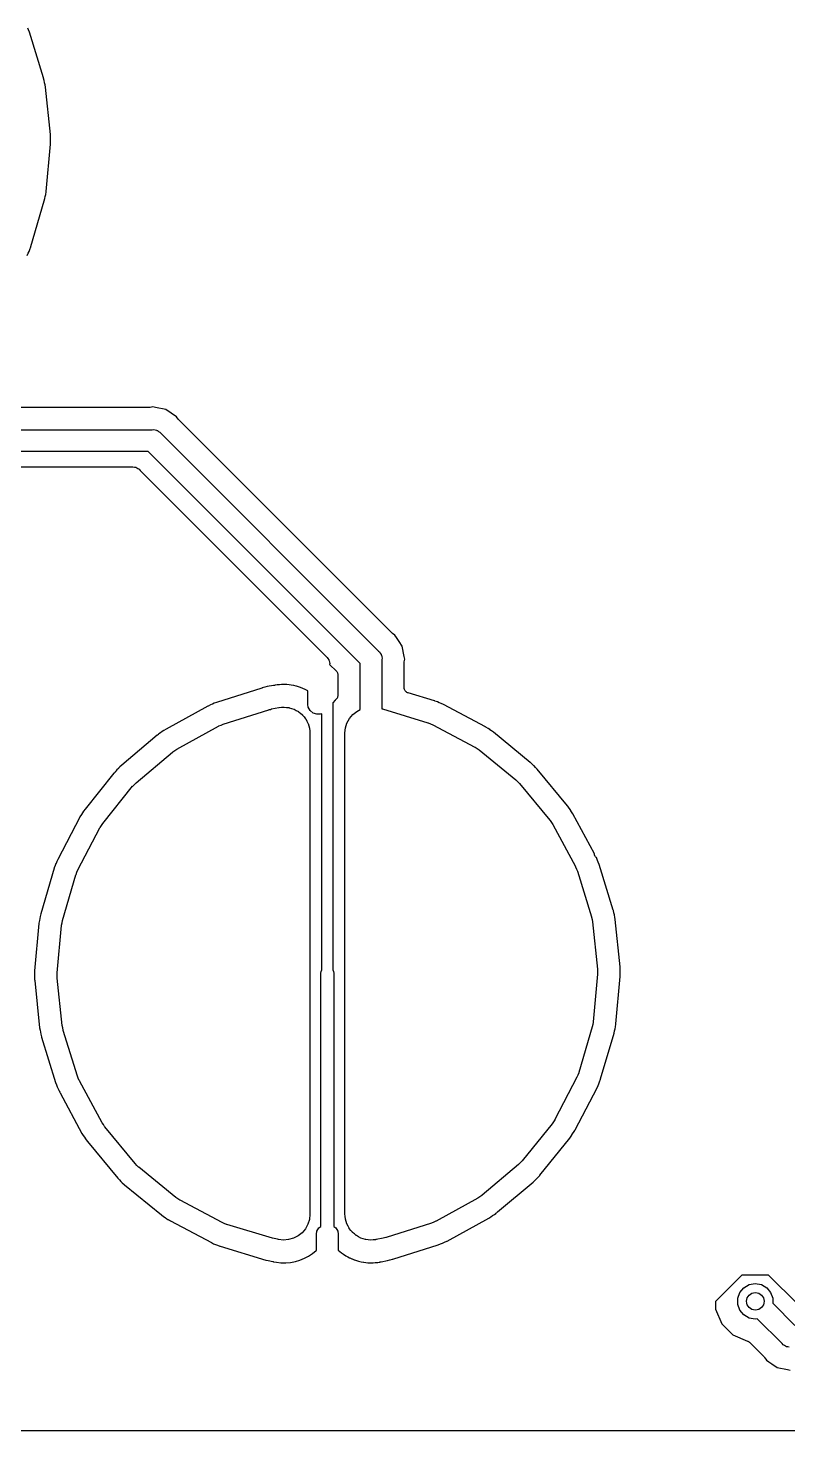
# Model space of a CAD drawing. Extents: x 40 to 174, y -137 to -40.
# Drawn here: x 67.44 to 84.85, y -136.67 to -104.56 of the extents above; entities that cross this region are included whole.
import ezdxf

# ---------------------------------------------------------------- set-up
doc = ezdxf.new("R2010")
doc.units = 0
doc.header["$MEASUREMENT"] = 0
doc.layers.add('BLACK', color=7, linetype='CONTINUOUS')

msp = doc.modelspace()

# ---------------------------------------------------------------- linework, layer by layer
at = {"layer": 'BLACK', "linetype": 'CONTINUOUS'}
for p, q in [((67.4549, -104.601), (67.4368, -104.558)), ((67.4744, -104.655), (67.4549, -104.601)), ((67.7961, -105.694), (67.4744, -104.655)), ((67.7973, -105.698), (67.7961, -105.694)), ((67.7987, -105.702), (67.7973, -105.698)), ((67.8133, -105.762), (67.7987, -105.702)), ((67.822, -105.807), (67.8133, -105.762)), ((67.8224, -105.808), (67.822, -105.807)), ((67.8224, -105.809), (67.8224, -105.808)), ((67.8318, -105.855), (67.8224, -105.809)), ((67.8405, -105.911), (67.8318, -105.855)), ((67.9543, -106.993), (67.8405, -105.911)), ((67.8571, -108.298), (67.9556, -107.215)), ((67.9547, -106.997), (67.9543, -106.993)), ((67.9552, -107.002), (67.9547, -106.997)), ((67.958, -107.063), (67.9552, -107.002)), ((67.9556, -107.215), (67.958, -107.158)), ((67.9576, -107.11), (67.958, -107.063)), ((67.9576, -107.111), (67.9578, -107.11)), ((67.9578, -107.11), (67.9576, -107.11)), ((67.958, -107.158), (67.9576, -107.111)), ((67.5082, -109.56), (67.8152, -108.516)), ((67.8152, -108.516), (67.8287, -108.461)), ((67.8287, -108.461), (67.8374, -108.415)), ((67.8374, -108.415), (67.8377, -108.414)), ((67.8377, -108.414), (67.8378, -108.413)), ((67.8378, -108.413), (67.8471, -108.368)), ((67.8471, -108.368), (67.8563, -108.307)), ((67.8563, -108.307), (67.8567, -108.302)), ((67.8567, -108.302), (67.8571, -108.298)), ((67.4248, -109.765), (67.4488, -109.714)), ((67.4488, -109.714), (67.4663, -109.67)), ((67.4663, -109.67), (67.4667, -109.67)), ((67.4667, -109.67), (67.4669, -109.669)), ((67.4669, -109.669), (67.485, -109.626)), ((67.485, -109.626), (67.5057, -109.568)), ((67.5057, -109.568), (67.5071, -109.564)), ((67.5071, -109.564), (67.5082, -109.56)), ((70.2128, -113.242), (64.5375, -113.242)), ((70.2251, -113.24), (70.2128, -113.242)), ((70.2376, -113.24), (70.2251, -113.24)), ((70.3, -113.227), (70.2376, -113.24)), ((70.3624, -113.24), (70.3, -113.227)), ((70.5958, -113.286), (70.3624, -113.24)), ((70.3624, -113.24), (70.3624, -113.24)), ((70.8465, -113.454), (70.5958, -113.286)), ((70.8818, -113.506), (70.8465, -113.454)), ((70.8905, -113.515), (70.8818, -113.506)), ((70.8976, -113.526), (70.8905, -113.515)), ((75.7744, -118.402), (70.8976, -113.526)), ((63.004, -113.75), (70.2891, -113.75)), ((70.2891, -113.75), (70.3221, -113.747)), ((70.3221, -113.747), (70.3542, -113.756)), ((70.3542, -113.756), (70.3868, -113.761)), ((70.3868, -113.761), (70.3965, -113.767)), ((70.3965, -113.767), (70.4073, -113.77)), ((70.4073, -113.77), (70.4344, -113.789)), ((70.4344, -113.789), (70.4632, -113.806)), ((70.4632, -113.806), (70.4845, -113.831)), ((70.4845, -113.831), (75.4691, -118.816)), ((70.1964, -114.25), (62.9113, -114.25)), ((75.05, -119.104), (70.1964, -114.25)), ((62.434, -114.6), (69.8141, -114.6)), ((69.8141, -114.6), (69.8471, -114.597)), ((69.8471, -114.597), (69.8792, -114.606)), ((69.8792, -114.606), (69.9118, -114.611)), ((69.9118, -114.611), (69.9215, -114.617)), ((69.9215, -114.617), (69.9323, -114.62)), ((69.9323, -114.62), (69.9594, -114.639)), ((69.9594, -114.639), (69.9882, -114.656)), ((69.9882, -114.656), (70.0095, -114.681)), ((70.0095, -114.681), (74.2691, -118.941)), ((75.7846, -118.41), (75.7744, -118.402)), ((75.7936, -118.418), (75.7846, -118.41)), ((75.8465, -118.454), (75.7936, -118.418)), ((75.8818, -118.506), (75.8465, -118.454)), ((75.9449, -118.601), (75.8818, -118.506)), ((76.014, -118.704), (75.9449, -118.601)), ((75.9449, -118.601), (75.9449, -118.601)), ((76.0604, -118.938), (76.014, -118.704)), ((74.2691, -118.941), (74.2945, -118.962)), ((74.2945, -118.962), (74.311, -118.991)), ((74.311, -118.991), (74.3301, -119.018)), ((74.3301, -119.018), (74.333, -119.029)), ((74.333, -119.029), (74.3385, -119.038)), ((74.3385, -119.038), (74.3443, -119.071)), ((74.3443, -119.071), (74.3529, -119.103)), ((74.3529, -119.103), (74.3511, -119.123)), ((74.3511, -119.123), (74.5048, -119.277)), ((75.05, -120.157), (75.05, -119.104)), ((75.4691, -118.816), (75.4945, -118.837)), ((75.4945, -118.837), (75.511, -118.866)), ((75.511, -118.866), (75.5301, -118.893)), ((75.5301, -118.893), (75.533, -118.904)), ((75.533, -118.904), (75.5385, -118.913)), ((75.5385, -118.913), (75.5443, -118.946)), ((75.5443, -118.946), (75.5529, -118.978)), ((75.5529, -118.978), (75.55, -119.011)), ((75.55, -119.011), (75.55, -120.14)), ((76.058, -119.087), (76.0602, -119.075)), ((76.058, -119.655), (76.058, -119.087)), ((76.0602, -119.075), (76.0604, -119.062)), ((76.0728, -119), (76.0604, -118.938)), ((76.0604, -118.938), (76.0604, -118.938)), ((76.0604, -119.062), (76.0728, -119)), ((74.5048, -119.277), (74.508, -119.281)), ((74.508, -119.281), (74.5123, -119.285)), ((74.5123, -119.285), (74.5206, -119.299)), ((74.5206, -119.299), (74.5301, -119.313)), ((74.5301, -119.313), (74.5315, -119.318)), ((74.5315, -119.318), (74.5343, -119.323)), ((74.5343, -119.323), (74.5372, -119.339)), ((74.5372, -119.339), (74.5415, -119.356)), ((74.5415, -119.356), (74.541, -119.361)), ((74.541, -119.361), (74.542, -119.367)), ((74.542, -119.367), (74.542, -119.825)), ((72.7982, -119.664), (71.7614, -119.993)), ((72.8022, -119.663), (72.7982, -119.664)), ((72.8067, -119.662), (72.8022, -119.663)), ((72.8654, -119.647), (72.8067, -119.662)), ((72.8655, -119.647), (72.8654, -119.647)), ((72.8682, -119.646), (72.8655, -119.647)), ((72.8684, -119.646), (72.8682, -119.646)), ((72.8687, -119.646), (72.8684, -119.646)), ((72.9236, -119.632), (72.8687, -119.646)), ((73.066, -119.604), (72.9236, -119.632)), ((73.0689, -119.605), (73.066, -119.604)), ((73.0799, -119.603), (73.0689, -119.605)), ((73.0911, -119.602), (73.0799, -119.603)), ((73.0914, -119.602), (73.0911, -119.602)), ((73.1017, -119.598), (73.0914, -119.602)), ((73.1122, -119.596), (73.1017, -119.598)), ((73.1125, -119.596), (73.1122, -119.596)), ((73.1122, -119.596), (73.1122, -119.596)), ((73.1126, -119.596), (73.1125, -119.596)), ((73.1459, -119.592), (73.1126, -119.596)), ((73.1461, -119.592), (73.1459, -119.592)), ((73.1462, -119.592), (73.1461, -119.592)), ((73.1523, -119.591), (73.1462, -119.592)), ((73.2026, -119.587), (73.1523, -119.591)), ((73.203, -119.587), (73.2026, -119.587)), ((73.2035, -119.587), (73.203, -119.587)), ((73.2508, -119.582), (73.2035, -119.587)), ((73.2521, -119.582), (73.2508, -119.582)), ((73.2536, -119.582), (73.2521, -119.582)), ((73.2554, -119.582), (73.2536, -119.582)), ((73.3115, -119.583), (73.2554, -119.582)), ((73.312, -119.583), (73.3115, -119.583)), ((73.3125, -119.583), (73.312, -119.583)), ((73.3689, -119.583), (73.3125, -119.583)), ((73.3706, -119.583), (73.3689, -119.583)), ((73.3722, -119.584), (73.3706, -119.583)), ((73.3734, -119.584), (73.3722, -119.584)), ((73.4206, -119.589), (73.3734, -119.584)), ((73.4211, -119.589), (73.4206, -119.589)), ((73.4216, -119.589), (73.4211, -119.589)), ((73.4689, -119.594), (73.4216, -119.589)), ((73.4701, -119.594), (73.4689, -119.594)), ((73.4716, -119.594), (73.4701, -119.594)), ((73.4734, -119.594), (73.4716, -119.594)), ((73.5287, -119.606), (73.4734, -119.594)), ((73.5292, -119.606), (73.5287, -119.606)), ((73.5296, -119.606), (73.5292, -119.606)), ((73.5845, -119.618), (73.5296, -119.606)), ((73.5863, -119.618), (73.5845, -119.618)), ((73.5877, -119.619), (73.5863, -119.618)), ((73.5889, -119.619), (73.5877, -119.619)), ((73.6341, -119.634), (73.5889, -119.619)), ((73.6346, -119.634), (73.6341, -119.634)), ((73.6351, -119.634), (73.6346, -119.634)), ((73.6805, -119.648), (73.6351, -119.634)), ((73.6816, -119.648), (73.6805, -119.648)), ((73.6832, -119.649), (73.6816, -119.648)), ((73.6849, -119.649), (73.6832, -119.649)), ((73.7366, -119.671), (73.6849, -119.649)), ((73.7371, -119.672), (73.7366, -119.671)), ((73.7375, -119.672), (73.7371, -119.672)), ((73.7893, -119.694), (73.7375, -119.672)), ((73.7909, -119.694), (73.7893, -119.694)), ((73.7922, -119.695), (73.7909, -119.694)), ((73.7933, -119.696), (73.7922, -119.695)), ((73.835, -119.719), (73.7933, -119.696)), ((73.8355, -119.719), (73.835, -119.719)), ((73.8359, -119.719), (73.8355, -119.719)), ((73.85, -119.727), (73.8359, -119.719)), ((73.85, -120.037), (73.85, -119.727)), ((76.0605, -119.669), (76.058, -119.655)), ((76.0614, -119.684), (76.0605, -119.669)), ((76.0643, -119.691), (76.0614, -119.684)), ((76.0657, -119.698), (76.0643, -119.691)), ((76.073, -119.711), (76.0657, -119.698)), ((76.0787, -119.724), (76.073, -119.711)), ((76.0839, -119.73), (76.0787, -119.724)), ((76.0877, -119.736), (76.0839, -119.73)), ((76.0989, -119.746), (76.0877, -119.736)), ((76.1089, -119.756), (76.0989, -119.746)), ((76.1157, -119.76), (76.1089, -119.756)), ((76.1215, -119.765), (76.1157, -119.76)), ((76.1352, -119.77), (76.1215, -119.765)), ((71.5574, -120.08), (70.6042, -120.604)), ((71.5609, -120.078), (71.5574, -120.08)), ((71.5651, -120.076), (71.5609, -120.078)), ((71.6203, -120.05), (71.5651, -120.076)), ((71.6634, -120.032), (71.6203, -120.05)), ((71.6642, -120.032), (71.6634, -120.032)), ((71.6651, -120.031), (71.6642, -120.032)), ((71.708, -120.013), (71.6651, -120.031)), ((71.7614, -119.993), (71.708, -120.013)), ((73.8615, -120.102), (73.85, -120.037)), ((74.4775, -119.942), (74.425, -120.004)), ((74.425, -120.004), (74.425, -126.117)), ((74.5039, -119.916), (74.4775, -119.942)), ((74.5075, -119.911), (74.5039, -119.916)), ((74.5123, -119.907), (74.5075, -119.911)), ((74.5203, -119.893), (74.5123, -119.907)), ((74.5295, -119.88), (74.5203, -119.893)), ((74.5312, -119.874), (74.5295, -119.88)), ((74.5343, -119.868), (74.5312, -119.874)), ((74.5371, -119.853), (74.5343, -119.868)), ((74.5414, -119.837), (74.5371, -119.853)), ((74.542, -119.825), (74.5409, -119.831)), ((74.5409, -119.831), (74.5414, -119.837)), ((76.1483, -119.776), (76.1352, -119.77)), ((76.7535, -119.959), (76.1483, -119.776)), ((76.7572, -119.96), (76.7535, -119.959)), ((76.7618, -119.961), (76.7572, -119.96)), ((76.8192, -119.982), (76.7618, -119.961)), ((76.8621, -120.001), (76.8192, -119.982)), ((76.863, -120.001), (76.8621, -120.001)), ((76.8637, -120.002), (76.863, -120.001)), ((76.9069, -120.019), (76.8637, -120.002)), ((76.9585, -120.044), (76.9069, -120.019)), ((77.919, -120.554), (76.9585, -120.044)), ((71.9159, -120.49), (72.9558, -120.16)), ((72.9558, -120.16), (72.9638, -120.158)), ((72.9638, -120.158), (72.9929, -120.152)), ((72.9929, -120.152), (73.0212, -120.143)), ((73.0212, -120.143), (73.1839, -120.111)), ((73.1839, -120.111), (73.1874, -120.111)), ((73.1874, -120.111), (73.1876, -120.111)), ((73.1876, -120.111), (73.1877, -120.111)), ((73.1877, -120.111), (73.1922, -120.11)), ((73.1922, -120.11), (73.2483, -120.105)), ((73.2483, -120.105), (73.3042, -120.1)), ((73.3042, -120.1), (73.3065, -120.1)), ((73.3065, -120.1), (73.3088, -120.1)), ((73.3088, -120.1), (73.3648, -120.106)), ((73.3648, -120.106), (73.4206, -120.112)), ((73.4206, -120.112), (73.4229, -120.113)), ((73.4229, -120.113), (73.4252, -120.113)), ((73.4252, -120.113), (73.4788, -120.13)), ((73.4788, -120.13), (73.5325, -120.147)), ((73.5325, -120.147), (73.5346, -120.148)), ((73.5346, -120.148), (73.5368, -120.149)), ((73.5368, -120.149), (73.586, -120.176)), ((73.586, -120.176), (73.6355, -120.203)), ((73.6355, -120.203), (73.6373, -120.204)), ((73.6373, -120.204), (73.6394, -120.205)), ((73.6394, -120.205), (73.6824, -120.241)), ((73.6824, -120.241), (73.7257, -120.277)), ((73.7257, -120.277), (73.7272, -120.279)), ((73.7272, -120.279), (73.729, -120.281)), ((73.729, -120.281), (73.7642, -120.324)), ((73.7642, -120.324), (73.7998, -120.368)), ((73.7998, -120.368), (73.8009, -120.37)), ((73.8009, -120.37), (73.8023, -120.372)), ((73.8023, -120.372), (73.8283, -120.422)), ((73.9055, -120.178), (73.8615, -120.102)), ((73.9731, -120.235), (73.9055, -120.178)), ((74.0559, -120.265), (73.9731, -120.235)), ((74.1441, -120.265), (74.0559, -120.265)), ((74.175, -120.254), (74.1441, -120.265)), ((74.175, -126.117), (74.175, -120.254)), ((74.7485, -120.464), (74.8049, -120.361)), ((74.8049, -120.361), (74.8802, -120.271)), ((74.8802, -120.271), (74.9715, -120.198)), ((74.9715, -120.198), (75.05, -120.157)), ((75.55, -120.14), (75.5587, -120.142)), ((75.5587, -120.142), (76.6032, -120.457)), ((70.4328, -120.721), (70.4254, -120.73)), ((70.4416, -120.714), (70.4328, -120.721)), ((70.442, -120.713), (70.4416, -120.714)), ((70.4768, -120.687), (70.442, -120.713)), ((70.5156, -120.662), (70.4768, -120.687)), ((70.5163, -120.661), (70.5156, -120.662)), ((70.5171, -120.661), (70.5163, -120.661)), ((70.5556, -120.634), (70.5171, -120.661)), ((70.6042, -120.604), (70.5556, -120.634)), ((70.8523, -121.062), (71.8083, -120.536)), ((71.8083, -120.536), (71.8156, -120.532)), ((71.8156, -120.532), (71.8659, -120.512)), ((71.8659, -120.512), (71.9159, -120.49)), ((73.8283, -120.422), (73.8547, -120.471)), ((73.8547, -120.471), (73.8554, -120.474)), ((73.8554, -120.474), (73.8565, -120.476)), ((73.8565, -120.476), (73.8723, -120.529)), ((73.8723, -120.529), (73.8886, -120.583)), ((73.8886, -120.583), (73.8888, -120.586)), ((73.8888, -120.586), (73.8895, -120.588)), ((73.8895, -120.588), (73.8945, -120.644)), ((73.8945, -120.644), (73.9, -120.7)), ((73.9, -120.7), (73.9, -131.7)), ((74.7, -120.7), (74.7001, -120.692)), ((74.7, -131.7), (74.7, -120.7)), ((74.7001, -120.692), (74.7131, -120.575)), ((74.7131, -120.575), (74.7485, -120.464)), ((76.6032, -120.457), (76.6112, -120.46)), ((76.6112, -120.46), (76.6612, -120.481)), ((76.6612, -120.481), (76.7114, -120.502)), ((76.7114, -120.502), (77.6748, -121.014)), ((77.9223, -120.556), (77.919, -120.554)), ((77.9267, -120.558), (77.9223, -120.556)), ((77.9789, -120.59), (77.9267, -120.558)), ((78.0173, -120.616), (77.9789, -120.59)), ((78.0181, -120.617), (78.0173, -120.616)), ((78.0188, -120.617), (78.0181, -120.617)), ((78.0577, -120.643), (78.0188, -120.617)), ((78.1036, -120.677), (78.0577, -120.643)), ((78.9467, -121.365), (78.1036, -120.677)), ((70.4017, -120.746), (69.5877, -121.429)), ((70.4049, -120.745), (70.4017, -120.746)), ((70.4129, -120.738), (70.4049, -120.745)), ((70.4219, -120.733), (70.4129, -120.738)), ((70.4254, -120.73), (70.4219, -120.733)), ((77.6748, -121.014), (77.6822, -121.018)), ((77.6822, -121.018), (77.7271, -121.049)), ((77.7271, -121.049), (77.7723, -121.079)), ((69.9199, -121.83), (70.7556, -121.128)), ((70.7556, -121.128), (70.7621, -121.123)), ((70.7556, -121.128), (70.7556, -121.128)), ((70.7556, -121.128), (70.7556, -121.128)), ((70.7621, -121.123), (70.8074, -121.093)), ((70.8074, -121.093), (70.8523, -121.062)), ((77.7723, -121.079), (78.6179, -121.768)), ((78.9499, -121.367), (78.9467, -121.365)), ((78.9534, -121.37), (78.9499, -121.367)), ((78.9985, -121.412), (78.9534, -121.37)), ((69.4115, -121.613), (68.7508, -122.435)), ((69.4132, -121.611), (69.4115, -121.613)), ((69.4214, -121.607), (69.4132, -121.611)), ((69.4293, -121.597), (69.4214, -121.607)), ((69.4386, -121.588), (69.4293, -121.597)), ((69.4413, -121.585), (69.4386, -121.588)), ((69.4454, -121.577), (69.4413, -121.585)), ((69.4475, -121.574), (69.4454, -121.577)), ((69.4512, -121.569), (69.4475, -121.574)), ((69.4534, -121.563), (69.4512, -121.569)), ((69.4789, -121.535), (69.4534, -121.563)), ((69.5119, -121.502), (69.4789, -121.535)), ((69.5125, -121.502), (69.5119, -121.502)), ((69.5132, -121.501), (69.5125, -121.502)), ((69.5459, -121.468), (69.5132, -121.501)), ((69.5877, -121.429), (69.5459, -121.468)), ((79.0311, -121.445), (78.9985, -121.412)), ((79.0318, -121.445), (79.0311, -121.445)), ((79.0323, -121.446), (79.0318, -121.445)), ((79.0655, -121.479), (79.0323, -121.446)), ((79.1039, -121.521), (79.0655, -121.479)), ((79.7973, -122.359), (79.1039, -121.521)), ((69.1545, -122.764), (69.838, -121.913)), ((69.838, -121.913), (69.8433, -121.907)), ((69.838, -121.913), (69.838, -121.913)), ((69.838, -121.913), (69.838, -121.913)), ((69.8433, -121.907), (69.8819, -121.868)), ((69.8819, -121.868), (69.9199, -121.83)), ((78.6179, -121.768), (78.6243, -121.773)), ((78.6243, -121.773), (78.6624, -121.812)), ((78.6624, -121.812), (78.701, -121.851)), ((78.701, -121.851), (79.3965, -122.691)), ((68.6291, -122.62), (68.1252, -123.585)), ((68.631, -122.617), (68.6291, -122.62)), ((68.6291, -122.62), (68.6291, -122.62)), ((68.6331, -122.613), (68.631, -122.617)), ((68.6646, -122.56), (68.6331, -122.613)), ((68.6907, -122.522), (68.6646, -122.56)), ((68.6911, -122.521), (68.6907, -122.522)), ((68.6917, -122.52), (68.6911, -122.521)), ((68.7172, -122.481), (68.6917, -122.52)), ((68.7508, -122.435), (68.7172, -122.481)), ((79.7998, -122.362), (79.7973, -122.359)), ((79.8029, -122.366), (79.7998, -122.362)), ((79.8391, -122.415), (79.8029, -122.366)), ((79.8646, -122.454), (79.8391, -122.415)), ((79.8652, -122.455), (79.8646, -122.454)), ((79.8655, -122.456), (79.8652, -122.455)), ((79.8917, -122.495), (79.8655, -122.456)), ((79.9212, -122.543), (79.8917, -122.495)), ((80.414, -123.455), (79.9212, -122.543)), ((68.585, -123.828), (69.0903, -122.861)), ((69.0903, -122.861), (69.0943, -122.854)), ((69.0943, -122.854), (69.1247, -122.809)), ((69.1247, -122.809), (69.1545, -122.764)), ((79.3965, -122.691), (79.4018, -122.698)), ((79.4018, -122.698), (79.4316, -122.743)), ((79.4316, -122.743), (79.462, -122.788)), ((79.462, -122.788), (79.9809, -123.748)), ((68.1252, -123.585), (68.1012, -123.636)), ((80.4138, -123.458), (80.414, -123.455)), ((80.4176, -123.472), (80.4138, -123.458)), ((80.4197, -123.486), (80.4176, -123.472)), ((80.4213, -123.489), (80.4197, -123.486)), ((80.4236, -123.493), (80.4213, -123.489)), ((80.4213, -123.489), (80.4213, -123.489)), ((80.4257, -123.5), (80.4236, -123.493)), ((80.4276, -123.504), (80.4257, -123.5)), ((80.4356, -123.515), (80.4276, -123.504)), ((80.442, -123.528), (80.4356, -123.515)), ((80.4483, -123.533), (80.442, -123.528)), ((80.4533, -123.54), (80.4483, -123.533)), ((80.46, -123.545), (80.4533, -123.54)), ((80.4687, -123.563), (80.46, -123.545)), ((80.4861, -123.607), (80.4687, -123.563)), ((80.4866, -123.607), (80.4861, -123.607)), ((80.4868, -123.608), (80.4866, -123.607)), ((80.5049, -123.651), (80.4868, -123.608)), ((68.0418, -123.79), (67.7348, -124.834)), ((68.043, -123.786), (68.0418, -123.79)), ((68.0443, -123.782), (68.043, -123.786)), ((68.065, -123.724), (68.0443, -123.782)), ((68.0831, -123.681), (68.065, -123.724)), ((68.0832, -123.68), (68.0831, -123.681)), ((68.0837, -123.68), (68.0832, -123.68)), ((68.1012, -123.636), (68.0837, -123.68)), ((68.2332, -124.984), (68.5411, -123.937)), ((68.5411, -123.937), (68.5435, -123.929)), ((68.5435, -123.929), (68.5646, -123.879)), ((68.5646, -123.879), (68.585, -123.828)), ((79.9809, -123.748), (79.981, -123.748)), ((79.981, -123.748), (79.981, -123.748)), ((79.981, -123.748), (79.9849, -123.755)), ((79.9849, -123.755), (80.0053, -123.806)), ((80.0053, -123.806), (80.0263, -123.856)), ((80.0263, -123.856), (80.349, -124.898)), ((80.5244, -123.705), (80.5049, -123.651)), ((80.8461, -124.744), (80.5244, -123.705)), ((67.7213, -124.889), (67.7126, -124.935)), ((67.7348, -124.834), (67.7213, -124.889)), ((80.349, -124.898), (80.3515, -124.906)), ((80.8473, -124.748), (80.8461, -124.744)), ((80.8487, -124.752), (80.8473, -124.748)), ((80.8633, -124.812), (80.8487, -124.752)), ((80.872, -124.857), (80.8633, -124.812)), ((80.8724, -124.858), (80.872, -124.857)), ((80.8724, -124.859), (80.8724, -124.858)), ((80.8818, -124.905), (80.8724, -124.859)), ((67.6929, -125.052), (67.5944, -126.135)), ((67.6933, -125.048), (67.6929, -125.052)), ((67.6938, -125.043), (67.6933, -125.048)), ((67.7029, -124.982), (67.6938, -125.043)), ((67.7122, -124.937), (67.7029, -124.982)), ((67.7123, -124.936), (67.7122, -124.937)), ((67.7126, -124.935), (67.7123, -124.936)), ((68.1124, -126.185), (68.2112, -125.099)), ((68.2112, -125.099), (68.212, -125.09)), ((68.212, -125.09), (68.223, -125.037)), ((68.223, -125.037), (68.2332, -124.984)), ((80.3515, -124.906), (80.3617, -124.959)), ((80.3617, -124.959), (80.3726, -125.013)), ((80.3726, -125.013), (80.4867, -126.098)), ((80.8905, -124.961), (80.8818, -124.905)), ((81.0043, -126.043), (80.8905, -124.961)), ((67.5944, -126.135), (67.592, -126.192)), ((68.1128, -126.24), (68.1124, -126.185)), ((74.15, -126.187), (74.1569, -126.148)), ((74.15, -131.984), (74.15, -126.187)), ((74.1569, -126.148), (74.175, -126.117)), ((74.425, -126.117), (74.4431, -126.148)), ((74.4431, -126.148), (74.45, -126.187)), ((74.45, -126.187), (74.45, -131.984)), ((80.4867, -126.098), (80.4876, -126.106)), ((80.4876, -126.106), (80.4872, -126.16)), ((80.4872, -126.16), (80.4876, -126.215)), ((81.0047, -126.047), (81.0043, -126.043)), ((81.0052, -126.052), (81.0047, -126.047)), ((81.008, -126.113), (81.0052, -126.052)), ((81.0076, -126.16), (81.008, -126.113)), ((81.0076, -126.161), (81.0078, -126.16)), ((81.0078, -126.16), (81.0076, -126.16)), ((81.008, -126.208), (81.0076, -126.161)), ((67.592, -126.192), (67.5924, -126.239)), ((67.5924, -126.24), (67.592, -126.287)), ((67.592, -126.287), (67.5948, -126.348)), ((67.5924, -126.239), (67.5922, -126.24)), ((67.5922, -126.24), (67.5924, -126.24)), ((67.5948, -126.348), (67.5953, -126.353)), ((67.5953, -126.353), (67.5957, -126.357)), ((67.5957, -126.357), (67.7095, -127.439)), ((68.1124, -126.294), (68.1128, -126.24)), ((68.1133, -126.302), (68.1124, -126.294)), ((68.2274, -127.387), (68.1133, -126.302)), ((80.4876, -126.215), (80.3888, -127.301)), ((80.9071, -127.348), (81.0056, -126.265)), ((81.0056, -126.265), (81.008, -126.208)), ((67.7095, -127.439), (67.7182, -127.495)), ((68.2383, -127.441), (68.2274, -127.387)), ((68.2485, -127.494), (68.2383, -127.441)), ((80.3668, -127.416), (80.0589, -128.463)), ((80.377, -127.363), (80.3668, -127.416)), ((80.388, -127.31), (80.377, -127.363)), ((80.3888, -127.301), (80.388, -127.31)), ((80.8787, -127.511), (80.8874, -127.465)), ((80.8874, -127.465), (80.8877, -127.464)), ((80.8877, -127.464), (80.8878, -127.463)), ((80.8878, -127.463), (80.8971, -127.418)), ((80.8971, -127.418), (80.9062, -127.357)), ((80.9062, -127.357), (80.9067, -127.352)), ((80.9067, -127.352), (80.9071, -127.348)), ((67.7182, -127.495), (67.7276, -127.541)), ((67.7276, -127.541), (67.7277, -127.542)), ((67.7277, -127.542), (67.728, -127.543)), ((67.728, -127.543), (67.7367, -127.588)), ((67.7367, -127.588), (67.7513, -127.648)), ((67.7513, -127.648), (67.7526, -127.652)), ((67.7526, -127.652), (67.7539, -127.656)), ((67.7539, -127.656), (68.0756, -128.695)), ((68.251, -127.502), (68.2485, -127.494)), ((68.5737, -128.544), (68.251, -127.502)), ((80.5582, -128.61), (80.8652, -127.566)), ((80.8652, -127.566), (80.8787, -127.511)), ((68.0756, -128.695), (68.0951, -128.749)), ((68.0951, -128.749), (68.1132, -128.792)), ((68.5947, -128.594), (68.5737, -128.544)), ((68.6151, -128.645), (68.5947, -128.594)), ((68.619, -128.652), (68.6151, -128.645)), ((68.6191, -128.652), (68.619, -128.652)), ((68.619, -128.652), (68.619, -128.652)), ((69.138, -129.612), (68.6191, -128.652)), ((80.015, -128.572), (79.5097, -129.539)), ((80.0354, -128.521), (80.015, -128.572)), ((80.0565, -128.471), (80.0354, -128.521)), ((80.0589, -128.463), (80.0565, -128.471)), ((80.4988, -128.764), (80.5163, -128.72)), ((80.5163, -128.72), (80.5167, -128.72)), ((80.5167, -128.72), (80.5169, -128.719)), ((80.5169, -128.719), (80.535, -128.676)), ((80.535, -128.676), (80.5557, -128.618)), ((80.5557, -128.618), (80.5571, -128.614)), ((80.5571, -128.614), (80.5582, -128.61)), ((68.1132, -128.792), (68.1134, -128.793)), ((68.1134, -128.793), (68.1139, -128.793)), ((68.1139, -128.793), (68.1313, -128.837)), ((68.1313, -128.837), (68.1474, -128.871)), ((68.1474, -128.871), (68.1523, -128.875)), ((68.1523, -128.875), (68.1568, -128.884)), ((68.1568, -128.884), (68.1629, -128.891)), ((68.1629, -128.891), (68.1651, -128.895)), ((68.1651, -128.895), (68.1691, -128.907)), ((68.1691, -128.907), (68.1749, -128.917)), ((68.1749, -128.917), (68.1764, -128.927)), ((68.1764, -128.927), (68.1766, -128.928)), ((68.1766, -128.928), (68.6788, -129.857)), ((79.971, -129.779), (80.4748, -128.815)), ((80.4748, -128.815), (80.4988, -128.764)), ((69.1684, -129.657), (69.138, -129.612)), ((69.1982, -129.702), (69.1684, -129.657)), ((69.2035, -129.709), (69.1982, -129.702)), ((69.899, -130.549), (69.2035, -129.709)), ((79.4455, -129.636), (78.762, -130.487)), ((79.4753, -129.591), (79.4455, -129.636)), ((79.5057, -129.546), (79.4753, -129.591)), ((79.5097, -129.539), (79.5057, -129.546)), ((68.6788, -129.857), (68.7083, -129.905)), ((68.7083, -129.905), (68.7344, -129.944)), ((68.7344, -129.944), (68.7348, -129.945)), ((68.7348, -129.945), (68.7354, -129.946)), ((68.7354, -129.946), (68.7609, -129.985)), ((68.7609, -129.985), (68.7971, -130.034)), ((68.7971, -130.034), (68.8, -130.038)), ((68.8, -130.038), (68.8028, -130.041)), ((68.8028, -130.041), (69.4961, -130.879)), ((79.1677, -130.813), (79.8492, -129.965)), ((79.8492, -129.965), (79.8828, -129.919)), ((79.8828, -129.919), (79.9083, -129.88)), ((79.9083, -129.88), (79.9089, -129.879)), ((79.9089, -129.879), (79.9093, -129.878)), ((79.9093, -129.878), (79.9354, -129.84)), ((79.9354, -129.84), (79.9668, -129.787)), ((79.9668, -129.787), (79.969, -129.783)), ((79.969, -129.783), (79.971, -129.779)), ((69.9376, -130.588), (69.899, -130.549)), ((69.9757, -130.627), (69.9376, -130.588)), ((69.9821, -130.632), (69.9757, -130.627)), ((70.8277, -131.321), (69.9821, -130.632)), ((78.6801, -130.57), (77.8444, -131.272)), ((78.7181, -130.532), (78.6801, -130.57)), ((78.7567, -130.493), (78.7181, -130.532)), ((78.762, -130.487), (78.7567, -130.493)), ((69.4961, -130.879), (69.5345, -130.921)), ((69.5345, -130.921), (69.5677, -130.954)), ((69.5677, -130.954), (69.5682, -130.955)), ((69.5682, -130.955), (69.5689, -130.955)), ((69.5689, -130.955), (69.6015, -130.988)), ((69.6015, -130.988), (69.6466, -131.03)), ((78.1983, -131.654), (79.0123, -130.971)), ((79.0123, -130.971), (79.0541, -130.932)), ((79.0541, -130.932), (79.0868, -130.899)), ((79.0868, -130.899), (79.0875, -130.898)), ((79.0875, -130.898), (79.088, -130.898)), ((79.088, -130.898), (79.1211, -130.865)), ((79.1211, -130.865), (79.1621, -130.82)), ((79.1621, -130.82), (79.1651, -130.816)), ((79.1651, -130.816), (79.1677, -130.813)), ((69.6466, -131.03), (69.6502, -131.033)), ((69.6502, -131.033), (69.6535, -131.035)), ((69.6535, -131.035), (70.4964, -131.723)), ((70.8729, -131.352), (70.8277, -131.321)), ((77.7926, -131.307), (77.7477, -131.338)), ((77.8379, -131.277), (77.7926, -131.307)), ((77.8444, -131.272), (77.8379, -131.277)), ((77.8444, -131.272), (77.8444, -131.272)), ((77.8444, -131.272), (77.8444, -131.272)), ((70.9178, -131.382), (70.8729, -131.352)), ((70.9252, -131.386), (70.9178, -131.382)), ((71.8886, -131.898), (70.9252, -131.386)), ((70.9252, -131.386), (70.9252, -131.386)), ((70.9252, -131.386), (70.9252, -131.386)), ((77.7477, -131.338), (76.7917, -131.864)), ((70.4964, -131.723), (70.5423, -131.757)), ((70.5423, -131.757), (70.5812, -131.783)), ((70.5812, -131.783), (70.5818, -131.783)), ((70.5818, -131.783), (70.5827, -131.784)), ((70.5827, -131.784), (70.6211, -131.81)), ((70.6211, -131.81), (70.6484, -131.826)), ((70.6484, -131.826), (70.6502, -131.828)), ((70.6502, -131.828), (70.6524, -131.829)), ((70.6524, -131.829), (70.6593, -131.833)), ((70.6593, -131.833), (70.6619, -131.835)), ((70.6619, -131.835), (70.6619, -131.835)), ((70.6619, -131.835), (70.6667, -131.837)), ((70.6667, -131.837), (70.6749, -131.839)), ((70.6749, -131.839), (70.6789, -131.841)), ((70.6789, -131.841), (70.6894, -131.849)), ((70.6894, -131.849), (70.7009, -131.855)), ((70.7009, -131.855), (70.7028, -131.857)), ((70.7028, -131.857), (71.6415, -132.356)), ((71.9388, -131.919), (71.8886, -131.898)), ((71.9888, -131.94), (71.9388, -131.919)), ((71.9968, -131.943), (71.9888, -131.94)), ((73.0413, -132.258), (71.9968, -131.943)), ((73.8515, -131.936), (73.7951, -132.039)), ((73.8869, -131.825), (73.8515, -131.936)), ((73.8999, -131.708), (73.8869, -131.825)), ((73.9, -131.7), (73.8999, -131.708)), ((74.7055, -131.756), (74.7, -131.7)), ((74.7105, -131.812), (74.7055, -131.756)), ((74.7112, -131.814), (74.7105, -131.812)), ((74.7114, -131.817), (74.7112, -131.814)), ((74.7277, -131.87), (74.7114, -131.817)), ((74.7435, -131.924), (74.7277, -131.87)), ((74.7446, -131.926), (74.7435, -131.924)), ((74.7453, -131.929), (74.7446, -131.926)), ((74.7717, -131.978), (74.7453, -131.929)), ((76.6841, -131.91), (75.6442, -132.24)), ((76.7341, -131.888), (76.6841, -131.91)), ((76.7844, -131.868), (76.7341, -131.888)), ((76.7917, -131.864), (76.7844, -131.868)), ((77.0427, -132.32), (77.9958, -131.796)), ((77.9958, -131.796), (78.0444, -131.766)), ((78.0444, -131.766), (78.0829, -131.739)), ((78.0829, -131.739), (78.0837, -131.739)), ((78.0837, -131.739), (78.0844, -131.738)), ((78.0844, -131.738), (78.1232, -131.713)), ((78.1232, -131.713), (78.158, -131.687)), ((78.158, -131.687), (78.1584, -131.686)), ((78.1584, -131.686), (78.1672, -131.679)), ((78.1672, -131.679), (78.1746, -131.67)), ((78.1746, -131.67), (78.1781, -131.667)), ((78.1781, -131.667), (78.1871, -131.662)), ((78.1871, -131.662), (78.1951, -131.655)), ((78.1951, -131.655), (78.1983, -131.654)), ((73.1562, -132.281), (73.0413, -132.258)), ((73.1574, -132.281), (73.1562, -132.281)), ((73.1794, -132.288), (73.1574, -132.281)), ((73.2958, -132.3), (73.1794, -132.288)), ((73.4124, -132.289), (73.2958, -132.3)), ((73.5248, -132.256), (73.4124, -132.289)), ((73.6285, -132.202), (73.5248, -132.256)), ((73.7198, -132.129), (73.6285, -132.202)), ((73.7951, -132.039), (73.7198, -132.129)), ((74.05, -132.163), (74.0615, -132.098)), ((74.05, -132.529), (74.05, -132.163)), ((74.0615, -132.098), (74.1055, -132.022)), ((74.1055, -132.022), (74.15, -131.984)), ((74.45, -131.984), (74.4945, -132.022)), ((74.4945, -132.022), (74.5385, -132.098)), ((74.5385, -132.098), (74.55, -132.163)), ((74.55, -132.163), (74.55, -132.53)), ((74.7977, -132.028), (74.7717, -131.978)), ((74.7991, -132.03), (74.7977, -132.028)), ((74.8002, -132.032), (74.7991, -132.03)), ((74.8358, -132.076), (74.8002, -132.032)), ((74.871, -132.119), (74.8358, -132.076)), ((74.8728, -132.121), (74.871, -132.119)), ((74.8743, -132.123), (74.8728, -132.121)), ((74.9176, -132.159), (74.8743, -132.123)), ((74.9606, -132.195), (74.9176, -132.159)), ((74.9627, -132.196), (74.9606, -132.195)), ((74.9645, -132.197), (74.9627, -132.196)), ((75.014, -132.224), (74.9645, -132.197)), ((75.0632, -132.251), (75.014, -132.224)), ((75.0654, -132.252), (75.0632, -132.251)), ((75.0675, -132.253), (75.0654, -132.252)), ((75.1212, -132.27), (75.0675, -132.253)), ((75.1748, -132.287), (75.1212, -132.27)), ((75.1771, -132.287), (75.1748, -132.287)), ((75.1794, -132.288), (75.1771, -132.287)), ((75.2352, -132.294), (75.1794, -132.288)), ((75.4123, -132.289), (75.4078, -132.29)), ((75.4124, -132.289), (75.4123, -132.289)), ((75.4126, -132.289), (75.4124, -132.289)), ((75.4161, -132.289), (75.4126, -132.289)), ((75.5788, -132.257), (75.4161, -132.289)), ((75.6071, -132.248), (75.5788, -132.257)), ((75.6362, -132.242), (75.6071, -132.248)), ((75.6442, -132.24), (75.6362, -132.242)), ((71.6415, -132.356), (71.6931, -132.381)), ((71.6931, -132.381), (71.7363, -132.398)), ((71.7363, -132.398), (71.737, -132.399)), ((71.737, -132.399), (71.7379, -132.399)), ((71.7379, -132.399), (71.7808, -132.418)), ((71.7808, -132.418), (71.8382, -132.439)), ((71.8382, -132.439), (71.8428, -132.44)), ((71.8428, -132.44), (71.8464, -132.441)), ((71.8464, -132.441), (72.888, -132.756)), ((73.8641, -132.666), (73.9595, -132.604)), ((73.9595, -132.604), (74.0411, -132.538)), ((74.0411, -132.538), (74.05, -132.529)), ((74.55, -132.53), (74.5838, -132.558)), ((74.5838, -132.558), (74.5842, -132.558)), ((74.5842, -132.558), (74.5846, -132.559)), ((74.5846, -132.559), (74.621, -132.589)), ((74.621, -132.589), (74.6221, -132.59)), ((74.6221, -132.59), (74.6232, -132.591)), ((74.6232, -132.591), (74.6245, -132.592)), ((74.6245, -132.592), (74.6712, -132.624)), ((75.2912, -132.3), (75.2352, -132.294)), ((75.2935, -132.3), (75.2912, -132.3)), ((75.2958, -132.3), (75.2935, -132.3)), ((75.3517, -132.295), (75.2958, -132.3)), ((75.4078, -132.29), (75.3517, -132.295)), ((75.8019, -132.736), (76.8386, -132.407)), ((76.8386, -132.407), (76.892, -132.387)), ((76.892, -132.387), (76.9349, -132.369)), ((76.9349, -132.369), (76.9358, -132.368)), ((76.9358, -132.368), (76.9366, -132.368)), ((76.9366, -132.368), (76.9797, -132.35)), ((76.9797, -132.35), (77.0348, -132.324)), ((77.0348, -132.324), (77.039, -132.322)), ((77.039, -132.322), (77.0427, -132.32)), ((72.888, -132.756), (72.9433, -132.769)), ((72.9433, -132.769), (73.049, -132.79)), ((73.049, -132.79), (73.053, -132.791)), ((73.053, -132.791), (73.0595, -132.792)), ((73.0595, -132.792), (73.0662, -132.793)), ((73.0662, -132.793), (73.1311, -132.806)), ((73.1311, -132.806), (73.2352, -132.817)), ((73.2352, -132.817), (73.3492, -132.818)), ((73.3492, -132.818), (73.4534, -132.808)), ((73.4534, -132.808), (73.5653, -132.787)), ((73.5653, -132.787), (73.6658, -132.757)), ((73.6658, -132.757), (73.7714, -132.715)), ((73.7714, -132.715), (73.8641, -132.666)), ((74.6712, -132.624), (74.6715, -132.624)), ((74.6715, -132.624), (74.672, -132.624)), ((74.672, -132.624), (74.7184, -132.656)), ((74.7184, -132.656), (74.7199, -132.657)), ((74.7199, -132.657), (74.7214, -132.657)), ((74.7214, -132.657), (74.7224, -132.658)), ((74.7224, -132.658), (74.7642, -132.681)), ((74.7642, -132.681), (74.7646, -132.681)), ((74.7646, -132.681), (74.7651, -132.681)), ((74.7651, -132.681), (74.8067, -132.704)), ((74.8067, -132.704), (74.8078, -132.705)), ((74.8078, -132.705), (74.8091, -132.705)), ((74.8091, -132.705), (74.8107, -132.706)), ((74.8107, -132.706), (74.8625, -132.728)), ((74.8625, -132.728), (74.8629, -132.728)), ((74.8629, -132.728), (74.8634, -132.729)), ((74.8634, -132.729), (74.9151, -132.751)), ((74.9151, -132.751), (74.9168, -132.751)), ((74.9168, -132.751), (74.9184, -132.752)), ((74.9184, -132.752), (74.9195, -132.752)), ((74.9195, -132.752), (74.9649, -132.766)), ((74.9649, -132.766), (74.9654, -132.766)), ((74.9654, -132.766), (74.9659, -132.766)), ((74.9659, -132.766), (75.0111, -132.781)), ((75.0111, -132.781), (75.0123, -132.781)), ((75.0123, -132.781), (75.0137, -132.782)), ((75.0137, -132.782), (75.0155, -132.782)), ((75.0155, -132.782), (75.0704, -132.794)), ((75.0704, -132.794), (75.0708, -132.794)), ((75.0708, -132.794), (75.0713, -132.794)), ((75.0713, -132.794), (75.1266, -132.806)), ((75.1266, -132.806), (75.1284, -132.806)), ((75.1284, -132.806), (75.1299, -132.806)), ((75.1299, -132.806), (75.1311, -132.806)), ((75.1311, -132.806), (75.1784, -132.811)), ((75.1784, -132.811), (75.1789, -132.811)), ((75.1789, -132.811), (75.1794, -132.811)), ((75.1794, -132.811), (75.2266, -132.816)), ((75.2266, -132.816), (75.2278, -132.816)), ((75.2278, -132.816), (75.2294, -132.817)), ((75.2294, -132.817), (75.2311, -132.817)), ((75.2311, -132.817), (75.2875, -132.817)), ((75.2875, -132.817), (75.288, -132.817)), ((75.288, -132.817), (75.2885, -132.817)), ((75.2885, -132.817), (75.3446, -132.818)), ((75.3446, -132.818), (75.3464, -132.818)), ((75.3464, -132.818), (75.3479, -132.818)), ((75.3479, -132.818), (75.3492, -132.818)), ((75.3492, -132.818), (75.3965, -132.813)), ((75.3965, -132.813), (75.397, -132.813)), ((75.397, -132.813), (75.3974, -132.813)), ((75.3974, -132.813), (75.4477, -132.809)), ((75.4477, -132.809), (75.4538, -132.808)), ((75.4538, -132.808), (75.4539, -132.808)), ((75.4539, -132.808), (75.4541, -132.808)), ((75.4541, -132.808), (75.4874, -132.804)), ((75.4874, -132.804), (75.4875, -132.804)), ((75.4875, -132.804), (75.4878, -132.804)), ((75.4878, -132.804), (75.4983, -132.802)), ((75.4878, -132.804), (75.4878, -132.804)), ((75.4983, -132.802), (75.5086, -132.798)), ((75.5086, -132.798), (75.5089, -132.798)), ((75.5089, -132.798), (75.5201, -132.797)), ((75.5201, -132.797), (75.5311, -132.795)), ((75.5311, -132.795), (75.534, -132.796)), ((75.534, -132.796), (75.6764, -132.768)), ((75.6764, -132.768), (75.7313, -132.754)), ((75.7313, -132.754), (75.7316, -132.754)), ((75.7316, -132.754), (75.7318, -132.754)), ((75.7318, -132.754), (75.7345, -132.753)), ((75.7345, -132.753), (75.7346, -132.753)), ((75.7346, -132.753), (75.7933, -132.738)), ((75.7933, -132.738), (75.7978, -132.737)), ((75.7978, -132.737), (75.8019, -132.736)), ((83.7956, -133.1), (83.192, -133.704)), ((84.4044, -133.1), (83.7956, -133.1)), ((85.0735, -133.769), (84.4044, -133.1)), ((83.7, -133.629), (83.7482, -133.497)), ((83.7482, -133.497), (83.8389, -133.389)), ((83.8389, -133.389), (83.9611, -133.318)), ((83.9611, -133.318), (84.1, -133.294)), ((84.1, -133.294), (84.2389, -133.318)), ((84.2389, -133.318), (84.3611, -133.389)), ((84.3611, -133.389), (84.4518, -133.497)), ((84.4518, -133.497), (84.5, -133.629)), ((83.192, -133.704), (83.192, -133.881)), ((83.192, -133.881), (83.3302, -134.214)), ((83.7, -133.771), (83.7, -133.629)), ((83.7482, -133.903), (83.7, -133.771)), ((84.5, -133.629), (84.5, -133.746)), ((84.5, -133.746), (85.0036, -134.25)), ((83.3302, -134.214), (83.5857, -134.47)), ((83.8389, -134.011), (83.7482, -133.903)), ((83.9611, -134.082), (83.8389, -134.011)), ((84.1, -134.106), (83.9611, -134.082)), ((84.1447, -134.098), (84.1, -134.106)), ((84.7155, -134.669), (84.1447, -134.098)), ((83.5857, -134.47), (83.9245, -134.61)), ((83.9245, -134.61), (83.9268, -134.612)), ((83.9268, -134.612), (83.9295, -134.612)), ((83.9295, -134.612), (83.9453, -134.623)), ((83.9453, -134.623), (83.9617, -134.634)), ((83.9617, -134.634), (83.9634, -134.636)), ((83.9634, -134.636), (83.9657, -134.638)), ((83.9657, -134.638), (84.3024, -134.974)), ((84.7368, -134.694), (84.7155, -134.669)), ((84.7655, -134.711), (84.7368, -134.694)), ((84.7927, -134.73), (84.7655, -134.711)), ((84.8035, -134.733), (84.7927, -134.73)), ((84.8132, -134.739), (84.8035, -134.733)), ((84.8458, -134.744), (84.8132, -134.739)), ((84.8779, -134.753), (84.8458, -134.744)), ((84.3024, -134.974), (84.3095, -134.985)), ((84.3095, -134.985), (84.3182, -134.994)), ((84.3182, -134.994), (84.3535, -135.046)), ((84.3535, -135.046), (84.4064, -135.082)), ((84.4064, -135.082), (84.4064, -135.082)), ((84.4064, -135.082), (84.4812, -135.132)), ((84.4812, -135.132), (84.4812, -135.132)), ((84.4812, -135.132), (84.6042, -135.214)), ((84.6042, -135.214), (84.8376, -135.26)), ((84.8376, -135.26), (84.8376, -135.26)), ((84.8376, -135.26), (84.9, -135.273)), ((167.09, -136.667), (39.71, -136.667))]:
    msp.add_line(p, q, dxfattribs=at)
at = {"layer": 'BLACK'}
msp.add_circle((84.1, -133.7), 0.2, dxfattribs=at)

doc.saveas('drawing.dxf')
